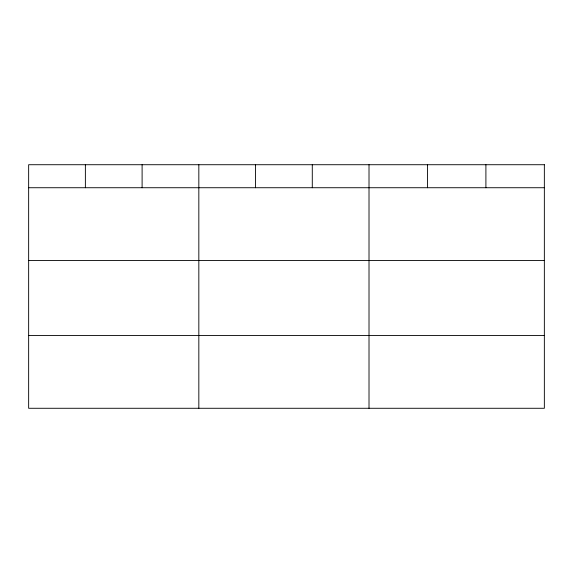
<?xml version="1.0" encoding="UTF-8"?>
<svg xmlns="http://www.w3.org/2000/svg" width="573" height="573" viewBox="0 0 573 573"><rect width="100%" height="100%" fill="white"/><g stroke="black" fill="none" stroke-linecap="round" stroke-linejoin="round"><path stroke-width="0.86" d="M28.65 187.729L544.35 187.729M28.65 260.507L544.35 260.507M28.65 335.492L544.35 335.492M485.904 164.723L485.904 187.729M427.458 164.723L427.458 187.729M369.012 164.723L369.012 408.277M312.285 164.723L312.285 187.729M255.558 164.723L255.558 187.729M198.831 164.723L198.831 408.277M142.104 164.723L142.104 187.729M85.377 164.723L85.377 187.729M544.35 164.723L28.65 164.723L28.65 408.277L544.35 408.277L544.35 164.723"/></g></svg>
